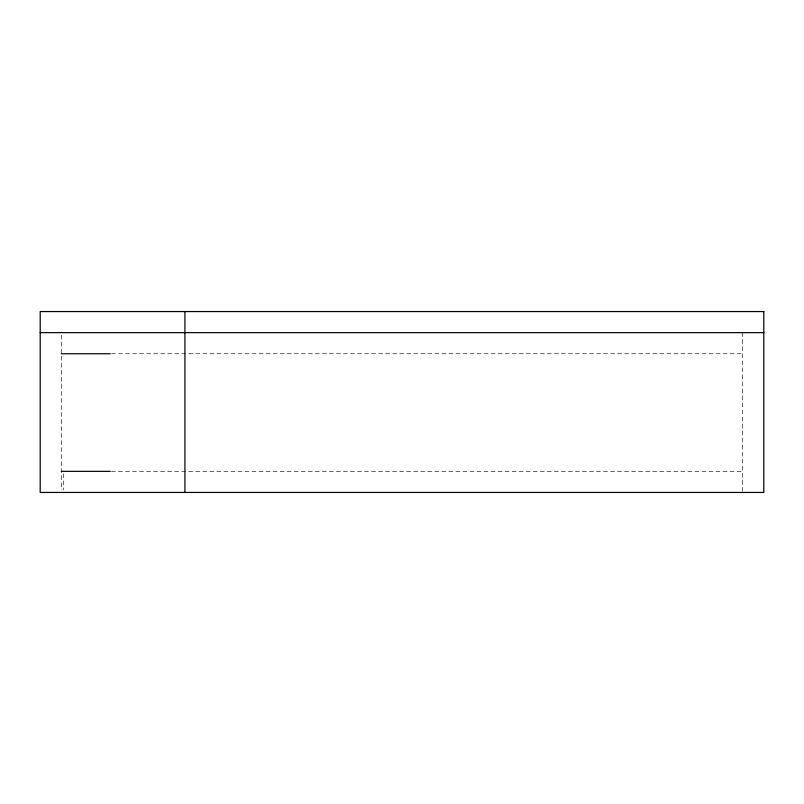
<?xml version="1.0" encoding="UTF-8"?>
<svg xmlns="http://www.w3.org/2000/svg" width="804" height="804" viewBox="0 0 804 804"><rect width="100%" height="100%" fill="white"/><g stroke="black" fill="none" stroke-linecap="round" stroke-linejoin="round"><path stroke-width="0.6" stroke-dasharray="4.02 3.01" d="M111.495 353.76L742.695 353.76M111.404 471.345L742.695 471.345M742.695 332.655L742.695 492.45M63.717 473.827L63.717 489.968M61.305 335.137L61.305 489.968"/><path stroke-width="1.21" d="M40.2 332.655L763.8 332.655M61.305 353.76L110.248 353.76M61.305 471.345L110.248 471.345M184.92 311.55L184.92 492.45M763.8 311.55L40.2 311.55L40.2 492.45L763.8 492.45L763.8 311.55"/></g></svg>
